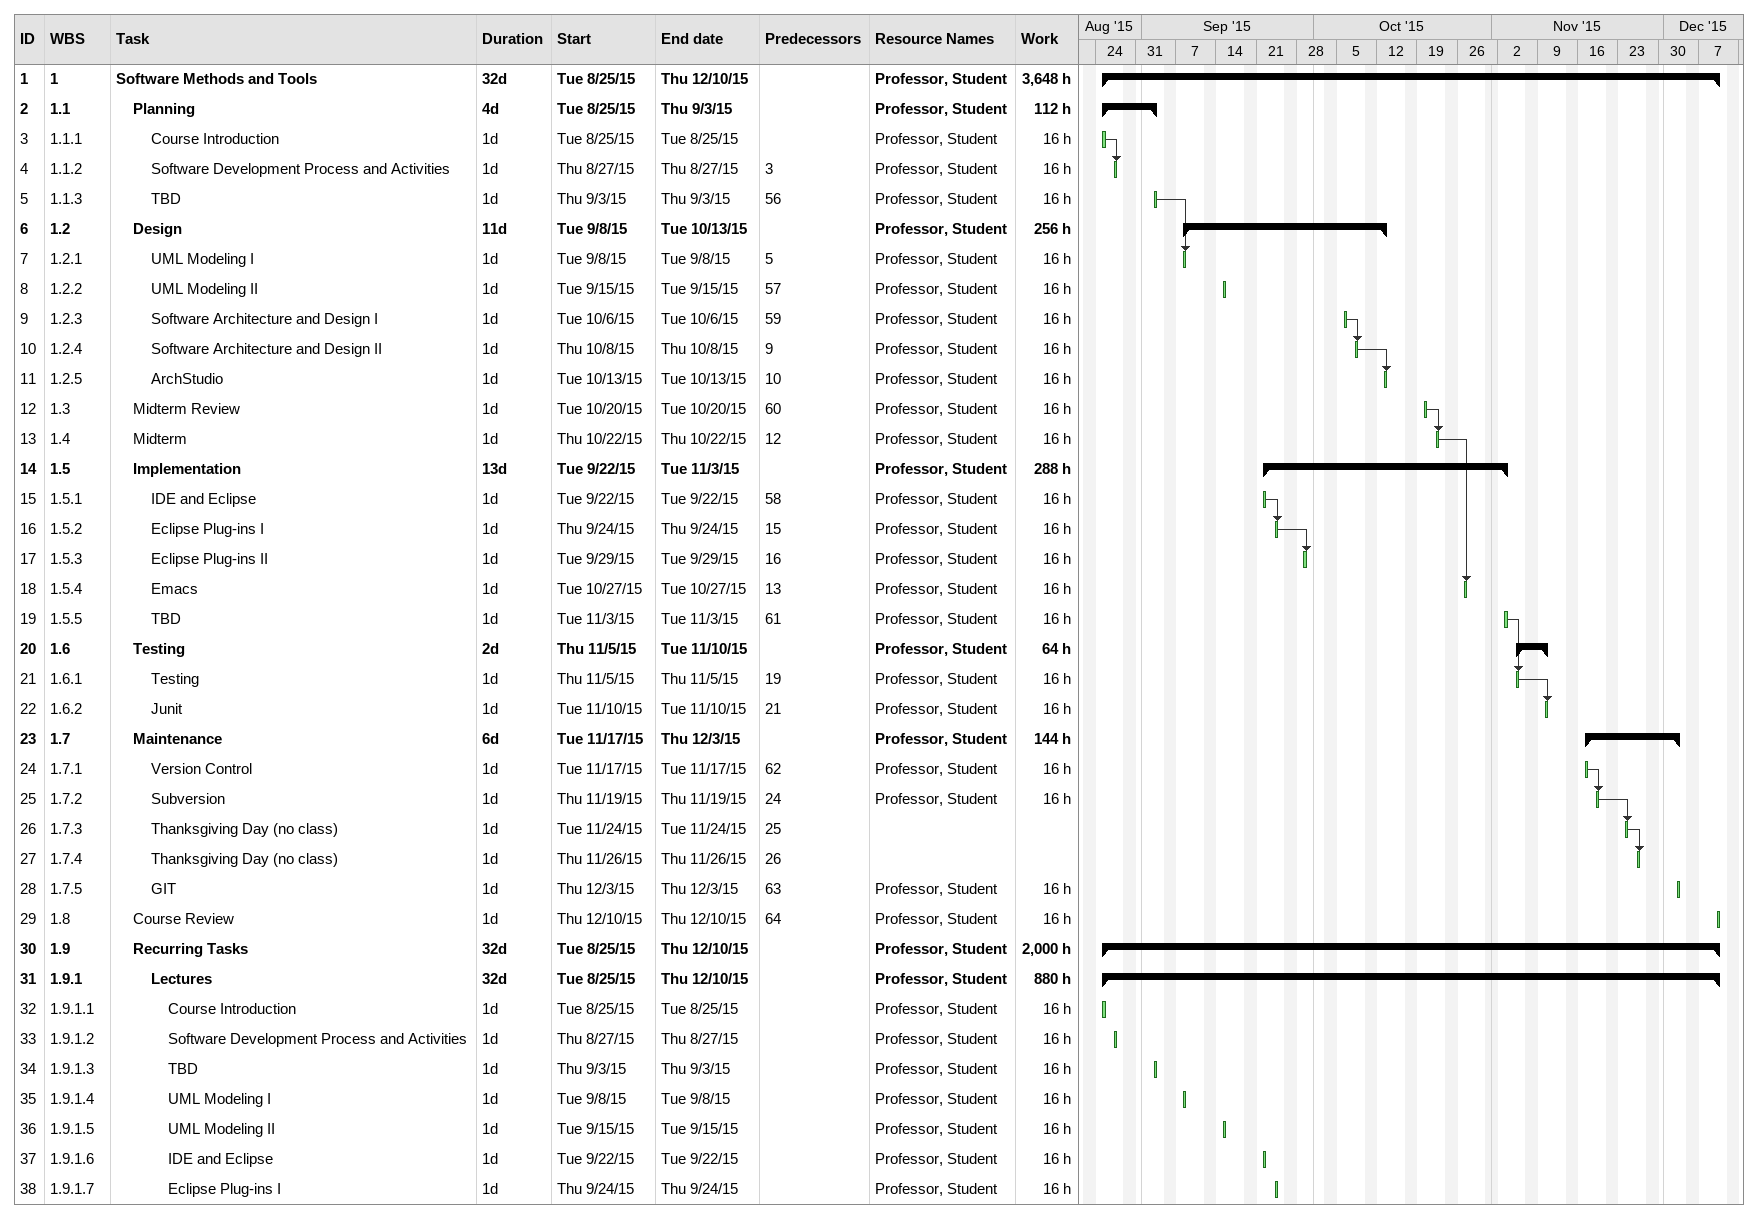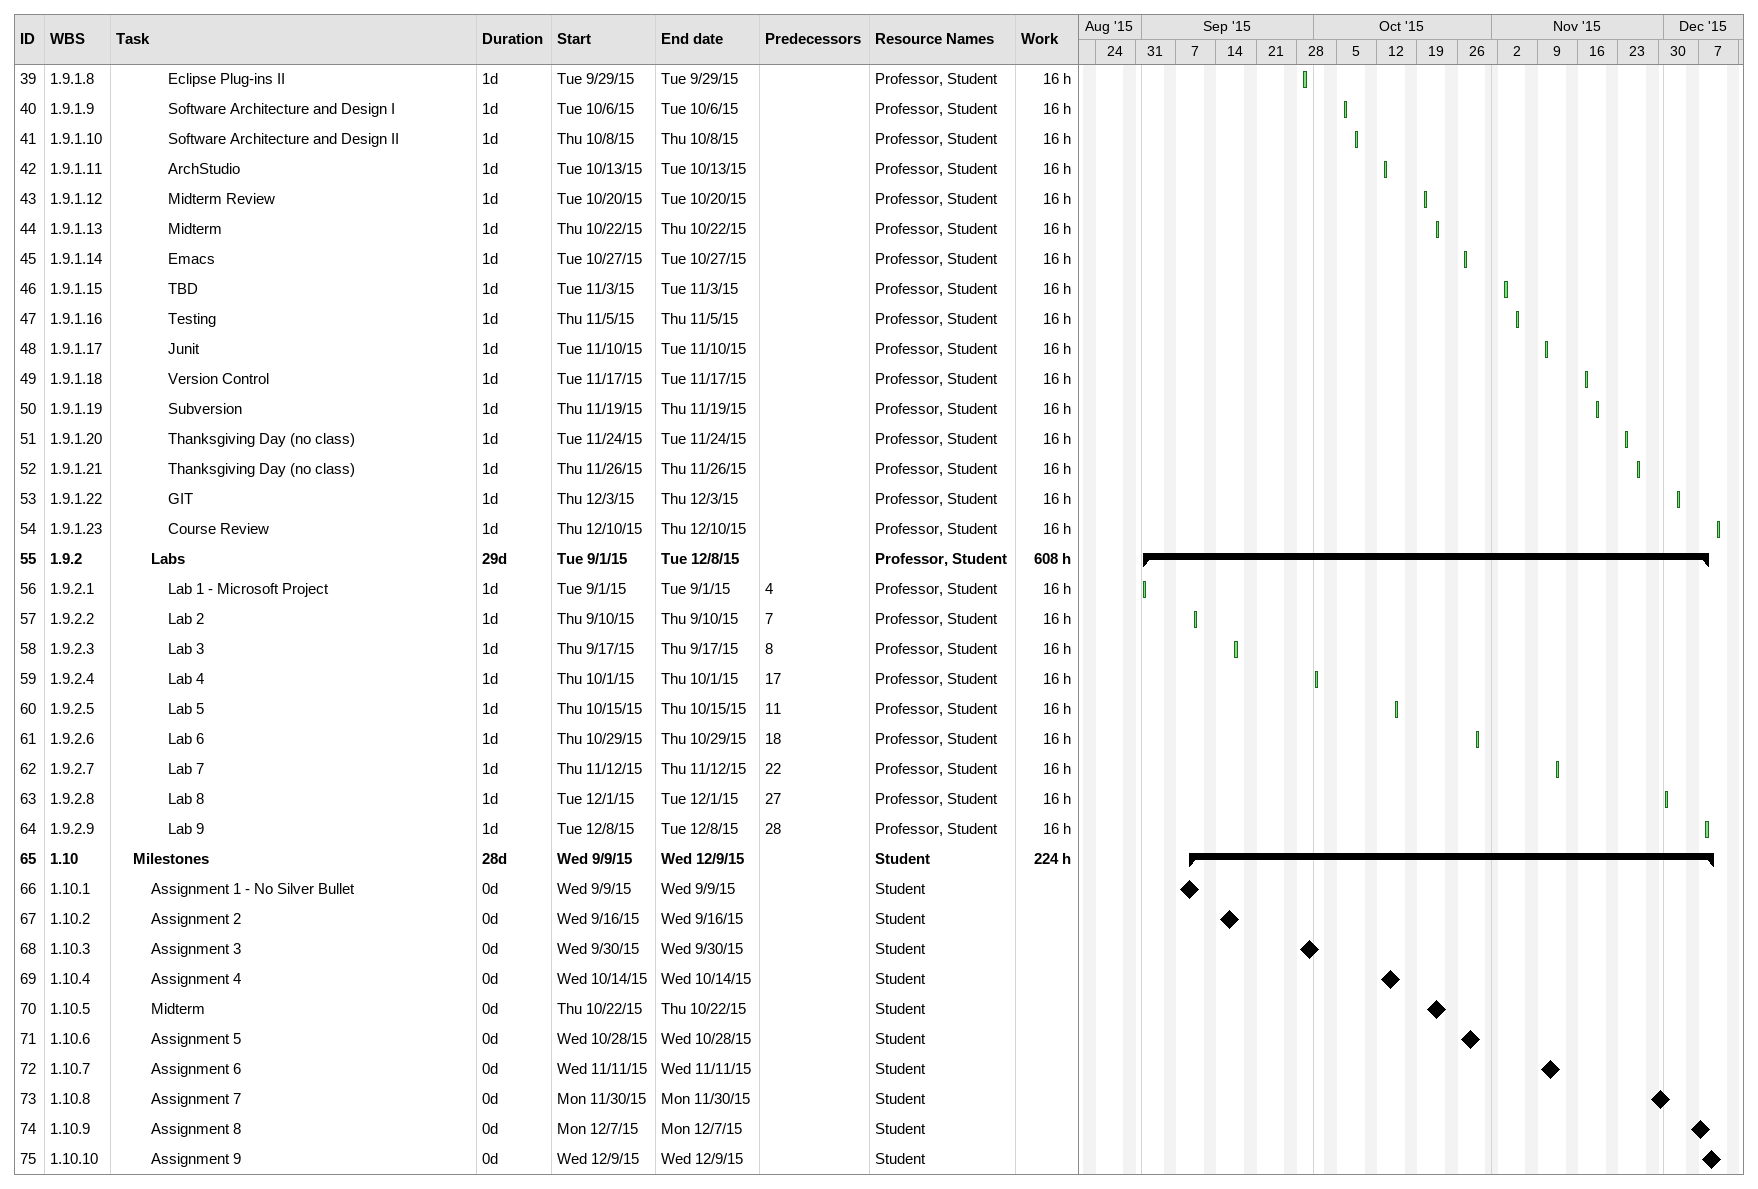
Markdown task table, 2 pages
| ID | WBS | Task | Duration | Start | Finish | Predecessors | Resources | Work (h) |
|---|---|---|---|---|---|---|---|---|
| 1 | 1 | **Software Methods and Tools** | 32d | 2015-08-25 | 2015-12-10 |  | Professor, Student | 3648 |
| 2 | 1.1 | **Planning** | 4d | 2015-08-25 | 2015-09-03 |  | Professor, Student | 112 |
| 3 | 1.1.1 | Course Introduction | 1d | 2015-08-25 | 2015-08-25 |  | Professor, Student | 16 |
| 4 | 1.1.2 | Software Development Process and Activities | 1d | 2015-08-27 | 2015-08-27 | 3 | Professor, Student | 16 |
| 5 | 1.1.3 | TBD | 1d | 2015-09-03 | 2015-09-03 | 56 | Professor, Student | 16 |
| 6 | 1.2 | **Design** | 11d | 2015-09-08 | 2015-10-13 |  | Professor, Student | 256 |
| 7 | 1.2.1 | UML Modeling I | 1d | 2015-09-08 | 2015-09-08 | 5 | Professor, Student | 16 |
| 8 | 1.2.2 | UML Modeling II | 1d | 2015-09-15 | 2015-09-15 | 57 | Professor, Student | 16 |
| 9 | 1.2.3 | Software Architecture and Design I | 1d | 2015-10-06 | 2015-10-06 | 59 | Professor, Student | 16 |
| 10 | 1.2.4 | Software Architecture and Design II | 1d | 2015-10-08 | 2015-10-08 | 9 | Professor, Student | 16 |
| 11 | 1.2.5 | ArchStudio | 1d | 2015-10-13 | 2015-10-13 | 10 | Professor, Student | 16 |
| 12 | 1.3 | Midterm Review | 1d | 2015-10-20 | 2015-10-20 | 60 | Professor, Student | 16 |
| 13 | 1.4 | Midterm | 1d | 2015-10-22 | 2015-10-22 | 12 | Professor, Student | 16 |
| 14 | 1.5 | **Implementation** | 13d | 2015-09-22 | 2015-11-03 |  | Professor, Student | 288 |
| 15 | 1.5.1 | IDE and Eclipse | 1d | 2015-09-22 | 2015-09-22 | 58 | Professor, Student | 16 |
| 16 | 1.5.2 | Eclipse Plug-ins I | 1d | 2015-09-24 | 2015-09-24 | 15 | Professor, Student | 16 |
| 17 | 1.5.3 | Eclipse Plug-ins II | 1d | 2015-09-29 | 2015-09-29 | 16 | Professor, Student | 16 |
| 18 | 1.5.4 | Emacs | 1d | 2015-10-27 | 2015-10-27 | 13 | Professor, Student | 16 |
| 19 | 1.5.5 | TBD | 1d | 2015-11-03 | 2015-11-03 | 61 | Professor, Student | 16 |
| 20 | 1.6 | **Testing** | 2d | 2015-11-05 | 2015-11-10 |  | Professor, Student | 64 |
| 21 | 1.6.1 | Testing | 1d | 2015-11-05 | 2015-11-05 | 19 | Professor, Student | 16 |
| 22 | 1.6.2 | Junit | 1d | 2015-11-10 | 2015-11-10 | 21 | Professor, Student | 16 |
| 23 | 1.7 | **Maintenance** | 6d | 2015-11-17 | 2015-12-03 |  | Professor, Student | 144 |
| 24 | 1.7.1 | Version Control | 1d | 2015-11-17 | 2015-11-17 | 62 | Professor, Student | 16 |
| 25 | 1.7.2 | Subversion | 1d | 2015-11-19 | 2015-11-19 | 24 | Professor, Student | 16 |
| 26 | 1.7.3 | Thanksgiving Day (no class) | 1d | 2015-11-24 | 2015-11-24 | 25 |  |  |
| 27 | 1.7.4 | Thanksgiving Day (no class) | 1d | 2015-11-26 | 2015-11-26 | 26 |  |  |
| 28 | 1.7.5 | GIT | 1d | 2015-12-03 | 2015-12-03 | 63 | Professor, Student | 16 |
| 29 | 1.8 | Course Review | 1d | 2015-12-10 | 2015-12-10 | 64 | Professor, Student | 16 |
| 30 | 1.9 | **Recurring Tasks** | 32d | 2015-08-25 | 2015-12-10 |  | Professor, Student | 2000 |
| 31 | 1.9.1 | **Lectures** | 32d | 2015-08-25 | 2015-12-10 |  | Professor, Student | 880 |
| 32 | 1.9.1.1 | Course Introduction | 1d | 2015-08-25 | 2015-08-25 |  | Professor, Student | 16 |
| 33 | 1.9.1.2 | Software Development Process and Activities | 1d | 2015-08-27 | 2015-08-27 |  | Professor, Student | 16 |
| 34 | 1.9.1.3 | TBD | 1d | 2015-09-03 | 2015-09-03 |  | Professor, Student | 16 |
| 35 | 1.9.1.4 | UML Modeling I | 1d | 2015-09-08 | 2015-09-08 |  | Professor, Student | 16 |
| 36 | 1.9.1.5 | UML Modeling II | 1d | 2015-09-15 | 2015-09-15 |  | Professor, Student | 16 |
| 37 | 1.9.1.6 | IDE and Eclipse | 1d | 2015-09-22 | 2015-09-22 |  | Professor, Student | 16 |
| 38 | 1.9.1.7 | Eclipse Plug-ins I | 1d | 2015-09-24 | 2015-09-24 |  | Professor, Student | 16 |
| 39 | 1.9.1.8 | Eclipse Plug-ins II | 1d | 2015-09-29 | 2015-09-29 |  | Professor, Student | 16 |
| 40 | 1.9.1.9 | Software Architecture and Design I | 1d | 2015-10-06 | 2015-10-06 |  | Professor, Student | 16 |
| 41 | 1.9.1.10 | Software Architecture and Design II | 1d | 2015-10-08 | 2015-10-08 |  | Professor, Student | 16 |
| 42 | 1.9.1.11 | ArchStudio | 1d | 2015-10-13 | 2015-10-13 |  | Professor, Student | 16 |
| 43 | 1.9.1.12 | Midterm Review | 1d | 2015-10-20 | 2015-10-20 |  | Professor, Student | 16 |
| 44 | 1.9.1.13 | Midterm | 1d | 2015-10-22 | 2015-10-22 |  | Professor, Student | 16 |
| 45 | 1.9.1.14 | Emacs | 1d | 2015-10-27 | 2015-10-27 |  | Professor, Student | 16 |
| 46 | 1.9.1.15 | TBD | 1d | 2015-11-03 | 2015-11-03 |  | Professor, Student | 16 |
| 47 | 1.9.1.16 | Testing | 1d | 2015-11-05 | 2015-11-05 |  | Professor, Student | 16 |
| 48 | 1.9.1.17 | Junit | 1d | 2015-11-10 | 2015-11-10 |  | Professor, Student | 16 |
| 49 | 1.9.1.18 | Version Control | 1d | 2015-11-17 | 2015-11-17 |  | Professor, Student | 16 |
| 50 | 1.9.1.19 | Subversion | 1d | 2015-11-19 | 2015-11-19 |  | Professor, Student | 16 |
| 51 | 1.9.1.20 | Thanksgiving Day (no class) | 1d | 2015-11-24 | 2015-11-24 |  | Professor, Student | 16 |
| 52 | 1.9.1.21 | Thanksgiving Day (no class) | 1d | 2015-11-26 | 2015-11-26 |  | Professor, Student | 16 |
| 53 | 1.9.1.22 | GIT | 1d | 2015-12-03 | 2015-12-03 |  | Professor, Student | 16 |
| 54 | 1.9.1.23 | Course Review | 1d | 2015-12-10 | 2015-12-10 |  | Professor, Student | 16 |
| 55 | 1.9.2 | **Labs** | 29d | 2015-09-01 | 2015-12-08 |  | Professor, Student | 608 |
| 56 | 1.9.2.1 | Lab 1 - Microsoft Project | 1d | 2015-09-01 | 2015-09-01 | 4 | Professor, Student | 16 |
| 57 | 1.9.2.2 | Lab 2 | 1d | 2015-09-10 | 2015-09-10 | 7 | Professor, Student | 16 |
| 58 | 1.9.2.3 | Lab 3 | 1d | 2015-09-17 | 2015-09-17 | 8 | Professor, Student | 16 |
| 59 | 1.9.2.4 | Lab 4 | 1d | 2015-10-01 | 2015-10-01 | 17 | Professor, Student | 16 |
| 60 | 1.9.2.5 | Lab 5 | 1d | 2015-10-15 | 2015-10-15 | 11 | Professor, Student | 16 |
| 61 | 1.9.2.6 | Lab 6 | 1d | 2015-10-29 | 2015-10-29 | 18 | Professor, Student | 16 |
| 62 | 1.9.2.7 | Lab 7 | 1d | 2015-11-12 | 2015-11-12 | 22 | Professor, Student | 16 |
| 63 | 1.9.2.8 | Lab 8 | 1d | 2015-12-01 | 2015-12-01 | 27 | Professor, Student | 16 |
| 64 | 1.9.2.9 | Lab 9 | 1d | 2015-12-08 | 2015-12-08 | 28 | Professor, Student | 16 |
| 65 | 1.10 | **Milestones** | 28d | 2015-09-09 | 2015-12-09 |  | Student | 224 |
| 66 | 1.10.1 | Assignment 1 - No Silver Bullet | 0d | 2015-09-09 | 2015-09-09 |  | Student |  |
| 67 | 1.10.2 | Assignment 2 | 0d | 2015-09-16 | 2015-09-16 |  | Student |  |
| 68 | 1.10.3 | Assignment 3 | 0d | 2015-09-30 | 2015-09-30 |  | Student |  |
| 69 | 1.10.4 | Assignment 4 | 0d | 2015-10-14 | 2015-10-14 |  | Student |  |
| 70 | 1.10.5 | Midterm | 0d | 2015-10-22 | 2015-10-22 |  | Student |  |
| 71 | 1.10.6 | Assignment 5 | 0d | 2015-10-28 | 2015-10-28 |  | Student |  |
| 72 | 1.10.7 | Assignment 6 | 0d | 2015-11-11 | 2015-11-11 |  | Student |  |
| 73 | 1.10.8 | Assignment 7 | 0d | 2015-11-30 | 2015-11-30 |  | Student |  |
| 74 | 1.10.9 | Assignment 8 | 0d | 2015-12-07 | 2015-12-07 |  | Student |  |
| 75 | 1.10.10 | Assignment 9 | 0d | 2015-12-09 | 2015-12-09 |  | Student |  |
